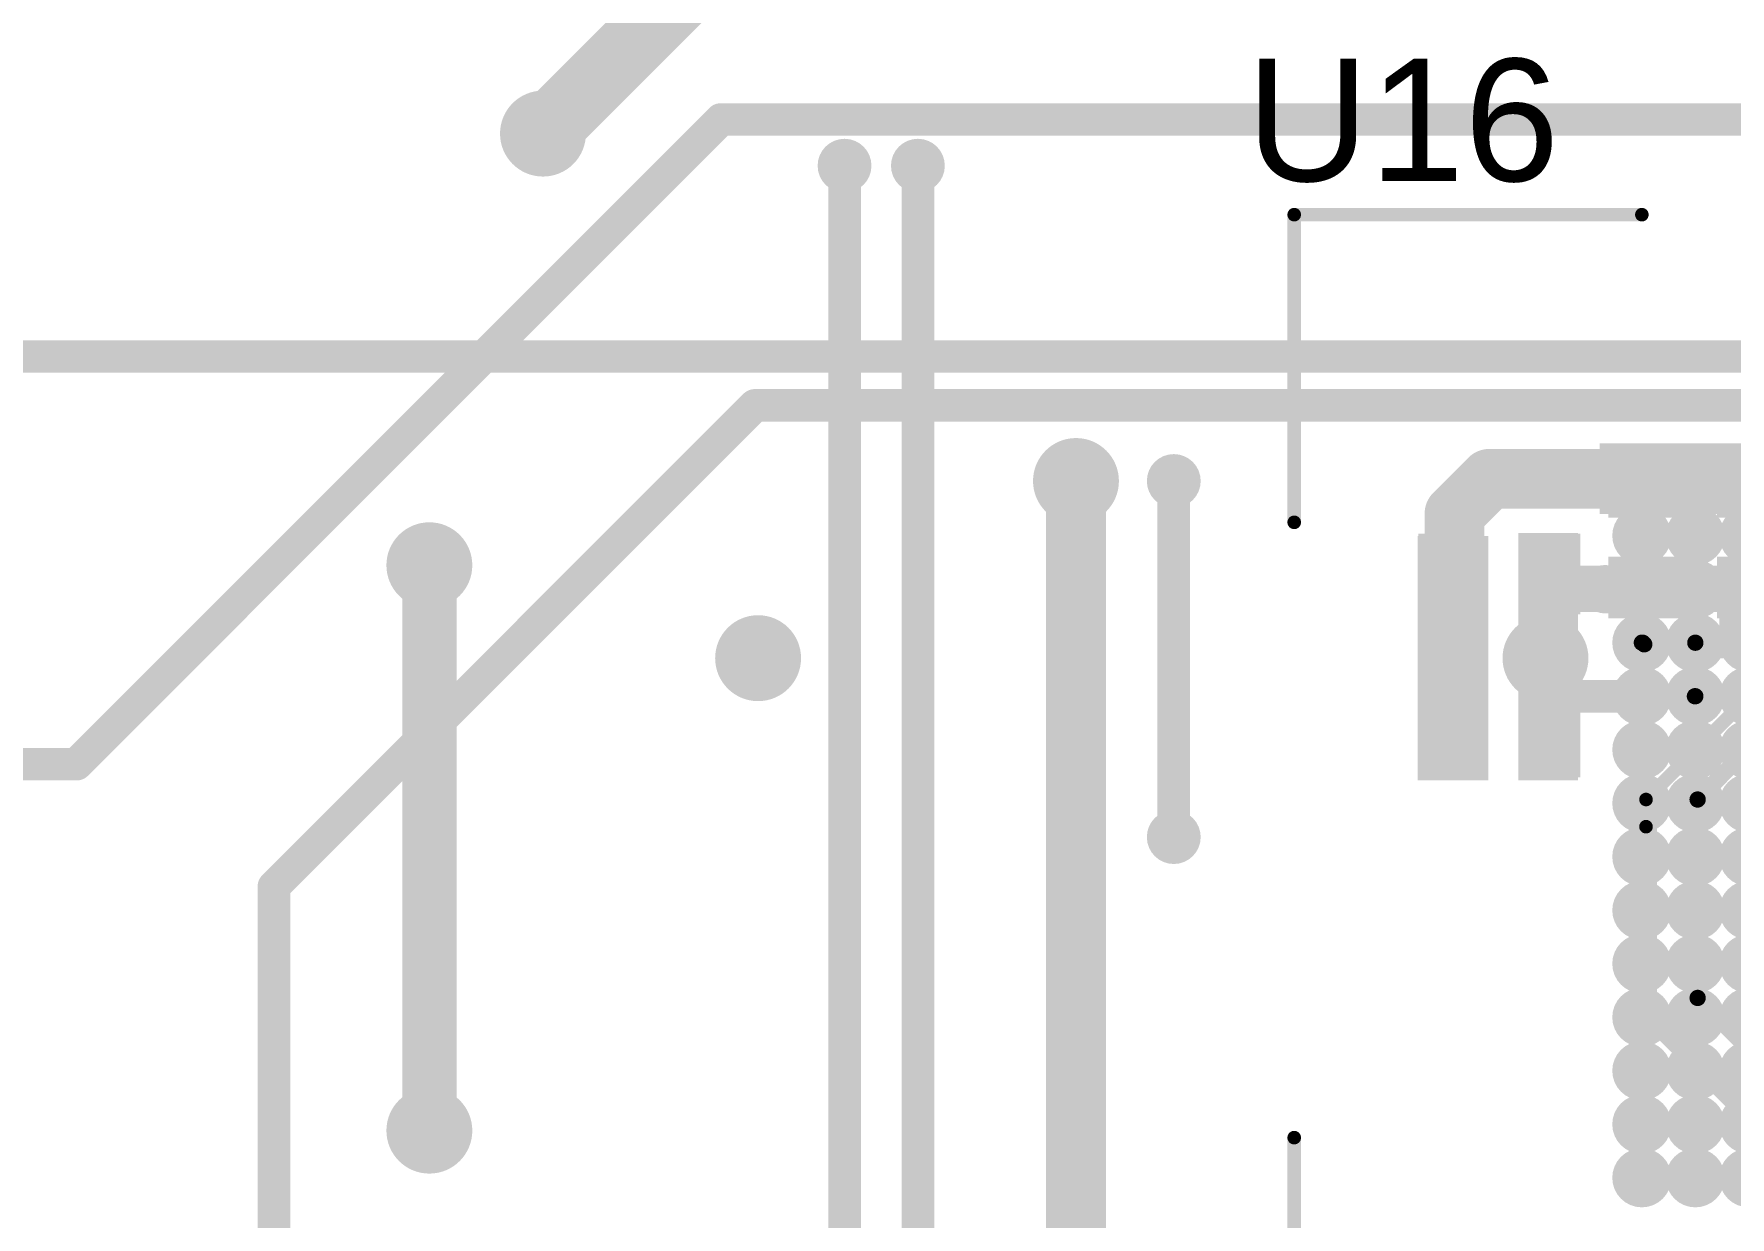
# Model space of a CAD drawing. Header units: millimetres. Extents: x -0.39 to 4.37, y -0.38 to 3.54.
# Drawn here: x 0.015 to 0.64, y 1.279 to 1.714 of the extents above; entities that cross this region are included whole.
import ezdxf

# ---------------------------------------------------------------- set-up
doc = ezdxf.new("R2010")
doc.units = ezdxf.units.MM
doc.header["$MEASUREMENT"] = 0
for name, color, linetype in [('BottomLayer', 5, 'Continuous'), ('BottomPaste', 16, 'Continuous'), ('BottomSolder', 6, 'Continuous'), ('TopLayer', 1, 'Continuous'), ('TopOverlay', 2, 'Continuous'), ('TopPaste', 8, 'Continuous'), ('TopSolder', 216, 'Continuous'), ('ViaHoleLayer', 16, 'Continuous')]:
    doc.layers.add(name, color=color, linetype=linetype)
doc.styles.add('Arial', font='', dxfattribs={"height": 0.2})
doc.styles.get('Arial').set_extended_font_data('Arial')

# ---------------------------------------------------------------- blocks, each defined once
blk = doc.blocks.new('BGA_153_321')
at = {"layer": 'TopLayer'}
h = blk.add_hatch(color=1, dxfattribs=at)
edge = h.paths.add_edge_path()
edge.add_arc((-0.12795, -0.10827), 0.00689, 0, 360)
h = blk.add_hatch(color=1, dxfattribs=at)
edge = h.paths.add_edge_path()
edge.add_arc((-0.10827, -0.10827), 0.00689, 0, 360)
h = blk.add_hatch(color=1, dxfattribs=at)
edge = h.paths.add_edge_path()
edge.add_arc((-0.08858, -0.10827), 0.00689, 0, 360)
h = blk.add_hatch(color=1, dxfattribs=at)
edge = h.paths.add_edge_path()
edge.add_arc((-0.0689, -0.10827), 0.00689, 0, 360)
h = blk.add_hatch(color=1, dxfattribs=at)
edge = h.paths.add_edge_path()
edge.add_arc((-0.04921, -0.10827), 0.00689, 0, 360)
h = blk.add_hatch(color=1, dxfattribs=at)
edge = h.paths.add_edge_path()
edge.add_arc((-0.02953, -0.10827), 0.00689, 0, 360)
h = blk.add_hatch(color=1, dxfattribs=at)
edge = h.paths.add_edge_path()
edge.add_arc((-0.00984, -0.10827), 0.00689, 0, 360)
h = blk.add_hatch(color=1, dxfattribs=at)
edge = h.paths.add_edge_path()
edge.add_arc((0.00984, -0.10827), 0.00689, 0, 360)
h = blk.add_hatch(color=1, dxfattribs=at)
edge = h.paths.add_edge_path()
edge.add_arc((0.02953, -0.10827), 0.00689, 0, 360)
h = blk.add_hatch(color=1, dxfattribs=at)
edge = h.paths.add_edge_path()
edge.add_arc((0.04921, -0.10827), 0.00689, 0, 360)
h = blk.add_hatch(color=1, dxfattribs=at)
edge = h.paths.add_edge_path()
edge.add_arc((0.0689, -0.10827), 0.00689, 0, 360)
h = blk.add_hatch(color=1, dxfattribs=at)
edge = h.paths.add_edge_path()
edge.add_arc((0.08858, -0.10827), 0.00689, 0, 360)
h = blk.add_hatch(color=1, dxfattribs=at)
edge = h.paths.add_edge_path()
edge.add_arc((0.10827, -0.10827), 0.00689, 0, 360)
h = blk.add_hatch(color=1, dxfattribs=at)
edge = h.paths.add_edge_path()
edge.add_arc((0.12795, -0.10827), 0.00689, 0, 360)
h = blk.add_hatch(color=1, dxfattribs=at)
edge = h.paths.add_edge_path()
edge.add_arc((-0.12795, -0.12795), 0.00689, 0, 360)
h = blk.add_hatch(color=1, dxfattribs=at)
edge = h.paths.add_edge_path()
edge.add_arc((-0.10827, -0.12795), 0.00689, 0, 360)
h = blk.add_hatch(color=1, dxfattribs=at)
edge = h.paths.add_edge_path()
edge.add_arc((-0.08858, -0.12795), 0.00689, 0, 360)
h = blk.add_hatch(color=1, dxfattribs=at)
edge = h.paths.add_edge_path()
edge.add_arc((-0.0689, -0.12795), 0.00689, 0, 360)
h = blk.add_hatch(color=1, dxfattribs=at)
edge = h.paths.add_edge_path()
edge.add_arc((-0.04921, -0.12795), 0.00689, 0, 360)
h = blk.add_hatch(color=1, dxfattribs=at)
edge = h.paths.add_edge_path()
edge.add_arc((-0.02953, -0.12795), 0.00689, 0, 360)
h = blk.add_hatch(color=1, dxfattribs=at)
edge = h.paths.add_edge_path()
edge.add_arc((-0.00984, -0.12795), 0.00689, 0, 360)
h = blk.add_hatch(color=1, dxfattribs=at)
edge = h.paths.add_edge_path()
edge.add_arc((0.00984, -0.12795), 0.00689, 0, 360)
h = blk.add_hatch(color=1, dxfattribs=at)
edge = h.paths.add_edge_path()
edge.add_arc((0.02953, -0.12795), 0.00689, 0, 360)
h = blk.add_hatch(color=1, dxfattribs=at)
edge = h.paths.add_edge_path()
edge.add_arc((0.04921, -0.12795), 0.00689, 0, 360)
h = blk.add_hatch(color=1, dxfattribs=at)
edge = h.paths.add_edge_path()
edge.add_arc((0.0689, -0.12795), 0.00689, 0, 360)
h = blk.add_hatch(color=1, dxfattribs=at)
edge = h.paths.add_edge_path()
edge.add_arc((0.08858, -0.12795), 0.00689, 0, 360)
h = blk.add_hatch(color=1, dxfattribs=at)
edge = h.paths.add_edge_path()
edge.add_arc((0.10827, -0.12795), 0.00689, 0, 360)
h = blk.add_hatch(color=1, dxfattribs=at)
edge = h.paths.add_edge_path()
edge.add_arc((0.12795, -0.12795), 0.00689, 0, 360)
at = {"layer": 'TopPaste'}
h = blk.add_hatch(color=8, dxfattribs=at)
edge = h.paths.add_edge_path()
edge.add_arc((-0.12795, -0.10827), 0.00689, 0, 360)
h = blk.add_hatch(color=8, dxfattribs=at)
edge = h.paths.add_edge_path()
edge.add_arc((-0.10827, -0.10827), 0.00689, 0, 360)
h = blk.add_hatch(color=8, dxfattribs=at)
edge = h.paths.add_edge_path()
edge.add_arc((-0.08858, -0.10827), 0.00689, 0, 360)
h = blk.add_hatch(color=8, dxfattribs=at)
edge = h.paths.add_edge_path()
edge.add_arc((-0.0689, -0.10827), 0.00689, 0, 360)
h = blk.add_hatch(color=8, dxfattribs=at)
edge = h.paths.add_edge_path()
edge.add_arc((-0.04921, -0.10827), 0.00689, 0, 360)
h = blk.add_hatch(color=8, dxfattribs=at)
edge = h.paths.add_edge_path()
edge.add_arc((-0.02953, -0.10827), 0.00689, 0, 360)
h = blk.add_hatch(color=8, dxfattribs=at)
edge = h.paths.add_edge_path()
edge.add_arc((-0.00984, -0.10827), 0.00689, 0, 360)
h = blk.add_hatch(color=8, dxfattribs=at)
edge = h.paths.add_edge_path()
edge.add_arc((0.00984, -0.10827), 0.00689, 0, 360)
h = blk.add_hatch(color=8, dxfattribs=at)
edge = h.paths.add_edge_path()
edge.add_arc((0.02953, -0.10827), 0.00689, 0, 360)
h = blk.add_hatch(color=8, dxfattribs=at)
edge = h.paths.add_edge_path()
edge.add_arc((0.04921, -0.10827), 0.00689, 0, 360)
h = blk.add_hatch(color=8, dxfattribs=at)
edge = h.paths.add_edge_path()
edge.add_arc((0.0689, -0.10827), 0.00689, 0, 360)
h = blk.add_hatch(color=8, dxfattribs=at)
edge = h.paths.add_edge_path()
edge.add_arc((0.08858, -0.10827), 0.00689, 0, 360)
h = blk.add_hatch(color=8, dxfattribs=at)
edge = h.paths.add_edge_path()
edge.add_arc((0.10827, -0.10827), 0.00689, 0, 360)
h = blk.add_hatch(color=8, dxfattribs=at)
edge = h.paths.add_edge_path()
edge.add_arc((0.12795, -0.10827), 0.00689, 0, 360)
h = blk.add_hatch(color=8, dxfattribs=at)
edge = h.paths.add_edge_path()
edge.add_arc((-0.12795, -0.12795), 0.00689, 0, 360)
h = blk.add_hatch(color=8, dxfattribs=at)
edge = h.paths.add_edge_path()
edge.add_arc((-0.10827, -0.12795), 0.00689, 0, 360)
h = blk.add_hatch(color=8, dxfattribs=at)
edge = h.paths.add_edge_path()
edge.add_arc((-0.08858, -0.12795), 0.00689, 0, 360)
h = blk.add_hatch(color=8, dxfattribs=at)
edge = h.paths.add_edge_path()
edge.add_arc((-0.0689, -0.12795), 0.00689, 0, 360)
h = blk.add_hatch(color=8, dxfattribs=at)
edge = h.paths.add_edge_path()
edge.add_arc((-0.04921, -0.12795), 0.00689, 0, 360)
h = blk.add_hatch(color=8, dxfattribs=at)
edge = h.paths.add_edge_path()
edge.add_arc((-0.02953, -0.12795), 0.00689, 0, 360)
h = blk.add_hatch(color=8, dxfattribs=at)
edge = h.paths.add_edge_path()
edge.add_arc((-0.00984, -0.12795), 0.00689, 0, 360)
h = blk.add_hatch(color=8, dxfattribs=at)
edge = h.paths.add_edge_path()
edge.add_arc((0.00984, -0.12795), 0.00689, 0, 360)
h = blk.add_hatch(color=8, dxfattribs=at)
edge = h.paths.add_edge_path()
edge.add_arc((0.02953, -0.12795), 0.00689, 0, 360)
h = blk.add_hatch(color=8, dxfattribs=at)
edge = h.paths.add_edge_path()
edge.add_arc((0.04921, -0.12795), 0.00689, 0, 360)
h = blk.add_hatch(color=8, dxfattribs=at)
edge = h.paths.add_edge_path()
edge.add_arc((0.0689, -0.12795), 0.00689, 0, 360)
h = blk.add_hatch(color=8, dxfattribs=at)
edge = h.paths.add_edge_path()
edge.add_arc((0.08858, -0.12795), 0.00689, 0, 360)
h = blk.add_hatch(color=8, dxfattribs=at)
edge = h.paths.add_edge_path()
edge.add_arc((0.10827, -0.12795), 0.00689, 0, 360)
h = blk.add_hatch(color=8, dxfattribs=at)
edge = h.paths.add_edge_path()
edge.add_arc((0.12795, -0.12795), 0.00689, 0, 360)
at = {"layer": 'TopSolder'}
h = blk.add_hatch(color=216, dxfattribs=at)
edge = h.paths.add_edge_path()
edge.add_arc((-0.12795, -0.08858), 0.01089, 0, 360)
h = blk.add_hatch(color=216, dxfattribs=at)
edge = h.paths.add_edge_path()
edge.add_arc((-0.10827, -0.08858), 0.01089, 0, 360)
h = blk.add_hatch(color=216, dxfattribs=at)
edge = h.paths.add_edge_path()
edge.add_arc((-0.08858, -0.08858), 0.01089, 0, 360)
h = blk.add_hatch(color=216, dxfattribs=at)
edge = h.paths.add_edge_path()
edge.add_arc((-0.0689, -0.08858), 0.01089, 0, 360)
h = blk.add_hatch(color=216, dxfattribs=at)
edge = h.paths.add_edge_path()
edge.add_arc((-0.04921, -0.08858), 0.01089, 0, 360)
h = blk.add_hatch(color=216, dxfattribs=at)
edge = h.paths.add_edge_path()
edge.add_arc((-0.02953, -0.08858), 0.01089, 0, 360)
h = blk.add_hatch(color=216, dxfattribs=at)
edge = h.paths.add_edge_path()
edge.add_arc((-0.00984, -0.08858), 0.01089, 0, 360)
h = blk.add_hatch(color=216, dxfattribs=at)
edge = h.paths.add_edge_path()
edge.add_arc((0.00984, -0.08858), 0.01089, 0, 360)
h = blk.add_hatch(color=216, dxfattribs=at)
edge = h.paths.add_edge_path()
edge.add_arc((0.02953, -0.08858), 0.01089, 0, 360)
h = blk.add_hatch(color=216, dxfattribs=at)
edge = h.paths.add_edge_path()
edge.add_arc((0.04921, -0.08858), 0.01089, 0, 360)
h = blk.add_hatch(color=216, dxfattribs=at)
edge = h.paths.add_edge_path()
edge.add_arc((0.0689, -0.08858), 0.01089, 0, 360)
h = blk.add_hatch(color=216, dxfattribs=at)
edge = h.paths.add_edge_path()
edge.add_arc((0.08858, -0.08858), 0.01089, 0, 360)
h = blk.add_hatch(color=216, dxfattribs=at)
edge = h.paths.add_edge_path()
edge.add_arc((0.10827, -0.08858), 0.01089, 0, 360)
h = blk.add_hatch(color=216, dxfattribs=at)
edge = h.paths.add_edge_path()
edge.add_arc((0.12795, -0.08858), 0.01089, 0, 360)
h = blk.add_hatch(color=216, dxfattribs=at)
edge = h.paths.add_edge_path()
edge.add_arc((-0.12795, -0.10827), 0.01089, 0, 360)
h = blk.add_hatch(color=216, dxfattribs=at)
edge = h.paths.add_edge_path()
edge.add_arc((-0.10827, -0.10827), 0.01089, 0, 360)
h = blk.add_hatch(color=216, dxfattribs=at)
edge = h.paths.add_edge_path()
edge.add_arc((-0.08858, -0.10827), 0.01089, 0, 360)
h = blk.add_hatch(color=216, dxfattribs=at)
edge = h.paths.add_edge_path()
edge.add_arc((-0.0689, -0.10827), 0.01089, 0, 360)
h = blk.add_hatch(color=216, dxfattribs=at)
edge = h.paths.add_edge_path()
edge.add_arc((-0.04921, -0.10827), 0.01089, 0, 360)
h = blk.add_hatch(color=216, dxfattribs=at)
edge = h.paths.add_edge_path()
edge.add_arc((-0.02953, -0.10827), 0.01089, 0, 360)
h = blk.add_hatch(color=216, dxfattribs=at)
edge = h.paths.add_edge_path()
edge.add_arc((-0.00984, -0.10827), 0.01089, 0, 360)
h = blk.add_hatch(color=216, dxfattribs=at)
edge = h.paths.add_edge_path()
edge.add_arc((0.00984, -0.10827), 0.01089, 0, 360)
h = blk.add_hatch(color=216, dxfattribs=at)
edge = h.paths.add_edge_path()
edge.add_arc((0.02953, -0.10827), 0.01089, 0, 360)
h = blk.add_hatch(color=216, dxfattribs=at)
edge = h.paths.add_edge_path()
edge.add_arc((0.04921, -0.10827), 0.01089, 0, 360)
h = blk.add_hatch(color=216, dxfattribs=at)
edge = h.paths.add_edge_path()
edge.add_arc((0.0689, -0.10827), 0.01089, 0, 360)
h = blk.add_hatch(color=216, dxfattribs=at)
edge = h.paths.add_edge_path()
edge.add_arc((0.08858, -0.10827), 0.01089, 0, 360)
h = blk.add_hatch(color=216, dxfattribs=at)
edge = h.paths.add_edge_path()
edge.add_arc((0.10827, -0.10827), 0.01089, 0, 360)
h = blk.add_hatch(color=216, dxfattribs=at)
edge = h.paths.add_edge_path()
edge.add_arc((0.12795, -0.10827), 0.01089, 0, 360)
h = blk.add_hatch(color=216, dxfattribs=at)
edge = h.paths.add_edge_path()
edge.add_arc((-0.12795, -0.12795), 0.01089, 0, 360)
h = blk.add_hatch(color=216, dxfattribs=at)
edge = h.paths.add_edge_path()
edge.add_arc((-0.10827, -0.12795), 0.01089, 0, 360)
h = blk.add_hatch(color=216, dxfattribs=at)
edge = h.paths.add_edge_path()
edge.add_arc((-0.08858, -0.12795), 0.01089, 0, 360)
h = blk.add_hatch(color=216, dxfattribs=at)
edge = h.paths.add_edge_path()
edge.add_arc((-0.0689, -0.12795), 0.01089, 0, 360)
h = blk.add_hatch(color=216, dxfattribs=at)
edge = h.paths.add_edge_path()
edge.add_arc((-0.04921, -0.12795), 0.01089, 0, 360)
h = blk.add_hatch(color=216, dxfattribs=at)
edge = h.paths.add_edge_path()
edge.add_arc((-0.02953, -0.12795), 0.01089, 0, 360)
h = blk.add_hatch(color=216, dxfattribs=at)
edge = h.paths.add_edge_path()
edge.add_arc((-0.00984, -0.12795), 0.01089, 0, 360)
h = blk.add_hatch(color=216, dxfattribs=at)
edge = h.paths.add_edge_path()
edge.add_arc((0.00984, -0.12795), 0.01089, 0, 360)
h = blk.add_hatch(color=216, dxfattribs=at)
edge = h.paths.add_edge_path()
edge.add_arc((0.02953, -0.12795), 0.01089, 0, 360)
h = blk.add_hatch(color=216, dxfattribs=at)
edge = h.paths.add_edge_path()
edge.add_arc((0.04921, -0.12795), 0.01089, 0, 360)
h = blk.add_hatch(color=216, dxfattribs=at)
edge = h.paths.add_edge_path()
edge.add_arc((0.0689, -0.12795), 0.01089, 0, 360)
h = blk.add_hatch(color=216, dxfattribs=at)
edge = h.paths.add_edge_path()
edge.add_arc((0.08858, -0.12795), 0.01089, 0, 360)
h = blk.add_hatch(color=216, dxfattribs=at)
edge = h.paths.add_edge_path()
edge.add_arc((0.10827, -0.12795), 0.01089, 0, 360)
h = blk.add_hatch(color=216, dxfattribs=at)
edge = h.paths.add_edge_path()
edge.add_arc((0.12795, -0.12795), 0.01089, 0, 360)
at = {"layer": 'TopOverlay', "const_width": 0.005}
for points in [[(-0.22638, -0.25591), (-0.22638, -0.12795)], [(-0.11319, -0.25591), (-0.22638, -0.25591)], [(0.22638, -0.25591), (0.11319, -0.25591)]]:
    blk.add_lwpolyline(points, dxfattribs=at)
at = {"layer": 'TopOverlay', "const_width": 0.0025}
for points in [[(-0.22763, -0.12795, 1), (-0.22513, -0.12795, 1)], [(-0.22763, -0.25591, 1), (-0.22513, -0.25591, 1)], [(-0.22763, -0.25591, 1), (-0.22513, -0.25591, 1)], [(-0.11444, -0.25591, 1), (-0.11194, -0.25591, 1)], [(0.11194, -0.25591, 1), (0.11444, -0.25591, 1)]]:
    blk.add_lwpolyline(points, format="xyb", close=True, dxfattribs=at)
blk = doc.blocks.new('C___0402_B_437')
at = {"layer": 'BottomLayer'}
for points in [[(-0.0095, 0.0125), (-0.0095, -0.0125), (-0.0275, -0.0125), (-0.0275, 0.0125)], [(0.0275, 0.0125), (0.0275, -0.0125), (0.0095, -0.0125), (0.0095, 0.0125)]]:
    blk.add_hatch(color=5, dxfattribs=at).paths.add_polyline_path(points)
at = {"layer": 'BottomPaste'}
for points in [[(-0.0095, 0.0125), (-0.0095, -0.0125), (-0.0275, -0.0125), (-0.0275, 0.0125)], [(0.0275, 0.0125), (0.0275, -0.0125), (0.0095, -0.0125), (0.0095, 0.0125)]]:
    blk.add_hatch(color=16, dxfattribs=at).paths.add_polyline_path(points)
at = {"layer": 'BottomSolder'}
for points in [[(-0.00714, 0.01486), (-0.00714, -0.01486), (-0.02986, -0.01486), (-0.02986, 0.01486)], [(0.02986, 0.01486), (0.02986, -0.01486), (0.00714, -0.01486), (0.00714, 0.01486)]]:
    blk.add_hatch(color=6, dxfattribs=at).paths.add_polyline_path(points)
blk = doc.blocks.new('C___0402_B_438')
at = {"layer": 'BottomLayer'}
for points in [[(-0.0095, 0.0125), (-0.0095, -0.0125), (-0.0275, -0.0125), (-0.0275, 0.0125)], [(0.0275, 0.0125), (0.0275, -0.0125), (0.0095, -0.0125), (0.0095, 0.0125)]]:
    blk.add_hatch(color=5, dxfattribs=at).paths.add_polyline_path(points)
at = {"layer": 'BottomPaste'}
for points in [[(-0.0095, 0.0125), (-0.0095, -0.0125), (-0.0275, -0.0125), (-0.0275, 0.0125)], [(0.0275, 0.0125), (0.0275, -0.0125), (0.0095, -0.0125), (0.0095, 0.0125)]]:
    blk.add_hatch(color=16, dxfattribs=at).paths.add_polyline_path(points)
at = {"layer": 'BottomSolder'}
for points in [[(-0.00714, 0.01486), (-0.00714, -0.01486), (-0.02986, -0.01486), (-0.02986, 0.01486)], [(0.02986, 0.01486), (0.02986, -0.01486), (0.00714, -0.01486), (0.00714, 0.01486)]]:
    blk.add_hatch(color=6, dxfattribs=at).paths.add_polyline_path(points)
blk = doc.blocks.new('C___0402_B_439')
at = {"layer": 'BottomLayer'}
for points in [[(-0.0095, 0.0125), (-0.0095, -0.0125), (-0.0275, -0.0125), (-0.0275, 0.0125)], [(0.0275, 0.0125), (0.0275, -0.0125), (0.0095, -0.0125), (0.0095, 0.0125)]]:
    blk.add_hatch(color=5, dxfattribs=at).paths.add_polyline_path(points)
at = {"layer": 'BottomPaste'}
for points in [[(-0.0095, 0.0125), (-0.0095, -0.0125), (-0.0275, -0.0125), (-0.0275, 0.0125)], [(0.0275, 0.0125), (0.0275, -0.0125), (0.0095, -0.0125), (0.0095, 0.0125)]]:
    blk.add_hatch(color=16, dxfattribs=at).paths.add_polyline_path(points)
at = {"layer": 'BottomSolder'}
for points in [[(-0.00714, 0.01486), (-0.00714, -0.01486), (-0.02986, -0.01486), (-0.02986, 0.01486)], [(0.02986, 0.01486), (0.02986, -0.01486), (0.00714, -0.01486), (0.00714, 0.01486)]]:
    blk.add_hatch(color=6, dxfattribs=at).paths.add_polyline_path(points)
blk = doc.blocks.new('C___0402_B_440')
at = {"layer": 'BottomLayer'}
for points in [[(-0.0095, 0.0125), (-0.0095, -0.0125), (-0.0275, -0.0125), (-0.0275, 0.0125)], [(0.0275, 0.0125), (0.0275, -0.0125), (0.0095, -0.0125), (0.0095, 0.0125)]]:
    blk.add_hatch(color=5, dxfattribs=at).paths.add_polyline_path(points)
at = {"layer": 'BottomPaste'}
for points in [[(-0.0095, 0.0125), (-0.0095, -0.0125), (-0.0275, -0.0125), (-0.0275, 0.0125)], [(0.0275, 0.0125), (0.0275, -0.0125), (0.0095, -0.0125), (0.0095, 0.0125)]]:
    blk.add_hatch(color=16, dxfattribs=at).paths.add_polyline_path(points)
at = {"layer": 'BottomSolder'}
for points in [[(-0.00714, 0.01486), (-0.00714, -0.01486), (-0.02986, -0.01486), (-0.02986, 0.01486)], [(0.02986, 0.01486), (0.02986, -0.01486), (0.00714, -0.01486), (0.00714, 0.01486)]]:
    blk.add_hatch(color=6, dxfattribs=at).paths.add_polyline_path(points)

msp = doc.modelspace()

# ---------------------------------------------------------------- hatches: boundary and pattern name
at = {"layer": 'BottomLayer'}
h = msp.add_hatch(color=5, dxfattribs=at)
edge = h.paths.add_edge_path()
edge.add_arc((0.20282, 1.67782), 0.01181, 0, 360)
h = msp.add_hatch(color=5, dxfattribs=at)
edge = h.paths.add_edge_path()
edge.add_arc((0.31382, 1.666), 0.00591, 0, 360)
h = msp.add_hatch(color=5, dxfattribs=at)
edge = h.paths.add_edge_path()
edge.add_arc((0.34082, 1.666), 0.00591, 0, 360)
h = msp.add_hatch(color=5, dxfattribs=at)
edge = h.paths.add_edge_path()
edge.add_arc((0.399, 1.55), 0.01181, 0, 360)
for points in [[(0.59182, 1.53782), (0.66282, 1.53782), (0.66282, 1.56382), (0.59182, 1.56382)], [(0.52482, 1.43982), (0.55082, 1.43982), (0.55082, 1.52982), (0.52482, 1.52982)], [(0.56182, 1.43982), (0.58382, 1.43982), (0.58382, 1.53082), (0.56182, 1.53082)], [(0.57982, 1.50182), (0.66282, 1.50182), (0.66282, 1.51882), (0.57982, 1.51882)], [(0.63582, 1.48482), (0.66682, 1.48482), (0.66682, 1.51982), (0.63582, 1.51982)]]:
    msp.add_hatch(color=5, dxfattribs=at).paths.add_polyline_path(points)
h = msp.add_hatch(color=5, dxfattribs=at)
edge = h.paths.add_edge_path()
edge.add_arc((0.435, 1.55), 0.00591, 0, 360)
h = msp.add_hatch(color=5, dxfattribs=at)
edge = h.paths.add_edge_path()
edge.add_arc((0.161, 1.519), 0.01181, 0, 360)
h = msp.add_hatch(color=5, dxfattribs=at)
edge = h.paths.add_edge_path()
edge.add_arc((0.62697, 1.52988), 0.00492, 0, 360)
h = msp.add_hatch(color=5, dxfattribs=at)
edge = h.paths.add_edge_path()
edge.add_arc((0.59382, 1.51019), 0.00492, 0, 360)
h = msp.add_hatch(color=5, dxfattribs=at)
edge = h.paths.add_edge_path()
edge.add_arc((0.282, 1.48482), 0.01181, 0, 360)
h = msp.add_hatch(color=5, dxfattribs=at)
edge = h.paths.add_edge_path()
edge.add_arc((0.57182, 1.48482), 0.01181, 0, 360)
h = msp.add_hatch(color=5, dxfattribs=at)
edge = h.paths.add_edge_path()
edge.add_arc((0.60729, 1.49051), 0.00492, 0, 360)
h = msp.add_hatch(color=5, dxfattribs=at)
edge = h.paths.add_edge_path()
edge.add_arc((0.60729, 1.47082), 0.00492, 0, 360)
h = msp.add_hatch(color=5, dxfattribs=at)
edge = h.paths.add_edge_path()
edge.add_arc((0.62682, 1.47082), 0.00492, 0, 360)
h = msp.add_hatch(color=5, dxfattribs=at)
edge = h.paths.add_edge_path()
edge.add_arc((0.60664, 1.45171), 0.00492, 0, 360)
h = msp.add_hatch(color=5, dxfattribs=at)
edge = h.paths.add_edge_path()
edge.add_arc((0.435, 1.419), 0.00591, 0, 360)
h = msp.add_hatch(color=5, dxfattribs=at)
edge = h.paths.add_edge_path()
edge.add_arc((0.161, 1.311), 0.01181, 0, 360)
at = {"layer": 'BottomSolder'}
h = msp.add_hatch(color=6, dxfattribs=at)
edge = h.paths.add_edge_path()
edge.add_arc((0.20282, 1.67782), 0.01581, 0, 360)
h = msp.add_hatch(color=6, dxfattribs=at)
edge = h.paths.add_edge_path()
edge.add_arc((0.31382, 1.666), 0.00991, 0, 360)
h = msp.add_hatch(color=6, dxfattribs=at)
edge = h.paths.add_edge_path()
edge.add_arc((0.34082, 1.666), 0.00991, 0, 360)
h = msp.add_hatch(color=6, dxfattribs=at)
edge = h.paths.add_edge_path()
edge.add_arc((0.399, 1.55), 0.01581, 0, 360)
h = msp.add_hatch(color=6, dxfattribs=at)
edge = h.paths.add_edge_path()
edge.add_arc((0.435, 1.55), 0.00991, 0, 360)
h = msp.add_hatch(color=6, dxfattribs=at)
edge = h.paths.add_edge_path()
edge.add_arc((0.62697, 1.52988), 0.00892, 0, 360)
h = msp.add_hatch(color=6, dxfattribs=at)
edge = h.paths.add_edge_path()
edge.add_arc((0.161, 1.519), 0.01581, 0, 360)
h = msp.add_hatch(color=6, dxfattribs=at)
edge = h.paths.add_edge_path()
edge.add_arc((0.59382, 1.51019), 0.00892, 0, 360)
h = msp.add_hatch(color=6, dxfattribs=at)
edge = h.paths.add_edge_path()
edge.add_arc((0.282, 1.48482), 0.01581, 0, 360)
h = msp.add_hatch(color=6, dxfattribs=at)
edge = h.paths.add_edge_path()
edge.add_arc((0.57182, 1.48482), 0.01581, 0, 360)
h = msp.add_hatch(color=6, dxfattribs=at)
edge = h.paths.add_edge_path()
edge.add_arc((0.60729, 1.49051), 0.00892, 0, 360)
h = msp.add_hatch(color=6, dxfattribs=at)
edge = h.paths.add_edge_path()
edge.add_arc((0.60729, 1.47082), 0.00892, 0, 360)
h = msp.add_hatch(color=6, dxfattribs=at)
edge = h.paths.add_edge_path()
edge.add_arc((0.62682, 1.47082), 0.00892, 0, 360)
h = msp.add_hatch(color=6, dxfattribs=at)
edge = h.paths.add_edge_path()
edge.add_arc((0.64682, 1.47082), 0.00892, 0, 360)
h = msp.add_hatch(color=6, dxfattribs=at)
edge = h.paths.add_edge_path()
edge.add_arc((0.60664, 1.45171), 0.00892, 0, 360)
h = msp.add_hatch(color=6, dxfattribs=at)
edge = h.paths.add_edge_path()
edge.add_arc((0.64682, 1.45182), 0.00892, 0, 360)
h = msp.add_hatch(color=6, dxfattribs=at)
edge = h.paths.add_edge_path()
edge.add_arc((0.435, 1.419), 0.00991, 0, 360)
h = msp.add_hatch(color=6, dxfattribs=at)
edge = h.paths.add_edge_path()
edge.add_arc((0.161, 1.311), 0.01581, 0, 360)
at = {"layer": 'TopLayer'}
h = msp.add_hatch(color=1, dxfattribs=at)
edge = h.paths.add_edge_path()
edge.add_arc((0.20282, 1.67782), 0.01181, 0, 360)
h = msp.add_hatch(color=1, dxfattribs=at)
edge = h.paths.add_edge_path()
edge.add_arc((0.31382, 1.666), 0.00591, 0, 360)
h = msp.add_hatch(color=1, dxfattribs=at)
edge = h.paths.add_edge_path()
edge.add_arc((0.34082, 1.666), 0.00591, 0, 360)
h = msp.add_hatch(color=1, dxfattribs=at)
edge = h.paths.add_edge_path()
edge.add_arc((0.399, 1.55), 0.01181, 0, 360)
h = msp.add_hatch(color=1, dxfattribs=at)
edge = h.paths.add_edge_path()
edge.add_arc((0.435, 1.55), 0.00591, 0, 360)
h = msp.add_hatch(color=1, dxfattribs=at)
edge = h.paths.add_edge_path()
edge.add_arc((0.161, 1.519), 0.01181, 0, 360)
h = msp.add_hatch(color=1, dxfattribs=at)
edge = h.paths.add_edge_path()
edge.add_arc((0.62697, 1.52988), 0.00492, 0, 360)
h = msp.add_hatch(color=1, dxfattribs=at)
edge = h.paths.add_edge_path()
edge.add_arc((0.59382, 1.51019), 0.00492, 0, 360)
h = msp.add_hatch(color=1, dxfattribs=at)
edge = h.paths.add_edge_path()
edge.add_arc((0.282, 1.48482), 0.01181, 0, 360)
h = msp.add_hatch(color=1, dxfattribs=at)
edge = h.paths.add_edge_path()
edge.add_arc((0.57182, 1.48482), 0.01181, 0, 360)
h = msp.add_hatch(color=1, dxfattribs=at)
edge = h.paths.add_edge_path()
edge.add_arc((0.60729, 1.49051), 0.00492, 0, 360)
h = msp.add_hatch(color=1, dxfattribs=at)
edge = h.paths.add_edge_path()
edge.add_arc((0.60729, 1.47082), 0.00492, 0, 360)
h = msp.add_hatch(color=1, dxfattribs=at)
edge = h.paths.add_edge_path()
edge.add_arc((0.62682, 1.47082), 0.00492, 0, 360)
h = msp.add_hatch(color=1, dxfattribs=at)
edge = h.paths.add_edge_path()
edge.add_arc((0.60664, 1.45171), 0.00492, 0, 360)
h = msp.add_hatch(color=1, dxfattribs=at)
edge = h.paths.add_edge_path()
edge.add_arc((0.435, 1.419), 0.00591, 0, 360)
h = msp.add_hatch(color=1, dxfattribs=at)
edge = h.paths.add_edge_path()
edge.add_arc((0.161, 1.311), 0.01181, 0, 360)
at = {"layer": 'TopSolder'}
h = msp.add_hatch(color=216, dxfattribs=at)
edge = h.paths.add_edge_path()
edge.add_arc((0.20282, 1.67782), 0.01581, 0, 360)
h = msp.add_hatch(color=216, dxfattribs=at)
edge = h.paths.add_edge_path()
edge.add_arc((0.31382, 1.666), 0.00991, 0, 360)
h = msp.add_hatch(color=216, dxfattribs=at)
edge = h.paths.add_edge_path()
edge.add_arc((0.34082, 1.666), 0.00991, 0, 360)
h = msp.add_hatch(color=216, dxfattribs=at)
edge = h.paths.add_edge_path()
edge.add_arc((0.399, 1.55), 0.01581, 0, 360)
h = msp.add_hatch(color=216, dxfattribs=at)
edge = h.paths.add_edge_path()
edge.add_arc((0.435, 1.55), 0.00991, 0, 360)
h = msp.add_hatch(color=216, dxfattribs=at)
edge = h.paths.add_edge_path()
edge.add_arc((0.62697, 1.52988), 0.00892, 0, 360)
h = msp.add_hatch(color=216, dxfattribs=at)
edge = h.paths.add_edge_path()
edge.add_arc((0.161, 1.519), 0.01581, 0, 360)
h = msp.add_hatch(color=216, dxfattribs=at)
edge = h.paths.add_edge_path()
edge.add_arc((0.59382, 1.51019), 0.00892, 0, 360)
h = msp.add_hatch(color=216, dxfattribs=at)
edge = h.paths.add_edge_path()
edge.add_arc((0.282, 1.48482), 0.01581, 0, 360)
h = msp.add_hatch(color=216, dxfattribs=at)
edge = h.paths.add_edge_path()
edge.add_arc((0.57182, 1.48482), 0.01581, 0, 360)
h = msp.add_hatch(color=216, dxfattribs=at)
edge = h.paths.add_edge_path()
edge.add_arc((0.60729, 1.49051), 0.00892, 0, 360)
h = msp.add_hatch(color=216, dxfattribs=at)
edge = h.paths.add_edge_path()
edge.add_arc((0.60729, 1.47082), 0.00892, 0, 360)
h = msp.add_hatch(color=216, dxfattribs=at)
edge = h.paths.add_edge_path()
edge.add_arc((0.62682, 1.47082), 0.00892, 0, 360)
h = msp.add_hatch(color=216, dxfattribs=at)
edge = h.paths.add_edge_path()
edge.add_arc((0.64682, 1.47082), 0.00892, 0, 360)
h = msp.add_hatch(color=216, dxfattribs=at)
edge = h.paths.add_edge_path()
edge.add_arc((0.60664, 1.45171), 0.00892, 0, 360)
h = msp.add_hatch(color=216, dxfattribs=at)
edge = h.paths.add_edge_path()
edge.add_arc((0.64682, 1.45182), 0.00892, 0, 360)
h = msp.add_hatch(color=216, dxfattribs=at)
edge = h.paths.add_edge_path()
edge.add_arc((0.435, 1.419), 0.00991, 0, 360)
h = msp.add_hatch(color=216, dxfattribs=at)
edge = h.paths.add_edge_path()
edge.add_arc((0.161, 1.311), 0.01581, 0, 360)
at = {"layer": 'ViaHoleLayer'}
h = msp.add_hatch(color=16, dxfattribs=at)
edge = h.paths.add_edge_path()
edge.add_arc((0.20282, 1.67782), 0.00591, 0, 360)
h = msp.add_hatch(color=16, dxfattribs=at)
edge = h.paths.add_edge_path()
edge.add_arc((0.31382, 1.666), 0.00394, 0, 360)
h = msp.add_hatch(color=16, dxfattribs=at)
edge = h.paths.add_edge_path()
edge.add_arc((0.34082, 1.666), 0.00394, 0, 360)
h = msp.add_hatch(color=16, dxfattribs=at)
edge = h.paths.add_edge_path()
edge.add_arc((0.399, 1.55), 0.00591, 0, 360)
h = msp.add_hatch(color=16, dxfattribs=at)
edge = h.paths.add_edge_path()
edge.add_arc((0.435, 1.55), 0.00394, 0, 360)
h = msp.add_hatch(color=16, dxfattribs=at)
edge = h.paths.add_edge_path()
edge.add_arc((0.62697, 1.52988), 0.00394, 0, 360)
h = msp.add_hatch(color=16, dxfattribs=at)
edge = h.paths.add_edge_path()
edge.add_arc((0.161, 1.519), 0.00591, 0, 360)
h = msp.add_hatch(color=16, dxfattribs=at)
edge = h.paths.add_edge_path()
edge.add_arc((0.59382, 1.51019), 0.00394, 0, 360)
h = msp.add_hatch(color=16, dxfattribs=at)
edge = h.paths.add_edge_path()
edge.add_arc((0.60729, 1.49051), 0.00394, 0, 360)
h = msp.add_hatch(color=16, dxfattribs=at)
edge = h.paths.add_edge_path()
edge.add_arc((0.282, 1.48482), 0.00591, 0, 360)
h = msp.add_hatch(color=16, dxfattribs=at)
edge = h.paths.add_edge_path()
edge.add_arc((0.57182, 1.48482), 0.00591, 0, 360)
h = msp.add_hatch(color=16, dxfattribs=at)
edge = h.paths.add_edge_path()
edge.add_arc((0.60729, 1.47082), 0.00394, 0, 360)
h = msp.add_hatch(color=16, dxfattribs=at)
edge = h.paths.add_edge_path()
edge.add_arc((0.62682, 1.47082), 0.00394, 0, 360)
h = msp.add_hatch(color=16, dxfattribs=at)
edge = h.paths.add_edge_path()
edge.add_arc((0.60664, 1.45171), 0.00394, 0, 360)
h = msp.add_hatch(color=16, dxfattribs=at)
edge = h.paths.add_edge_path()
edge.add_arc((0.435, 1.419), 0.00394, 0, 360)
h = msp.add_hatch(color=16, dxfattribs=at)
edge = h.paths.add_edge_path()
edge.add_arc((0.161, 1.311), 0.00591, 0, 360)

# ---------------------------------------------------------------- linework, layer by layer
at = {"layer": 'BottomLayer'}
for points, const_width in [([(0.00782, 1.59582), (0.81282, 1.59582)], 0.012), ([(0.10378, 1.40078), (0.28082, 1.57782)], 0.012), ([(0.28082, 1.57782), (0.66982, 1.57782)], 0.012), ([(0.399, 1.257), (0.399, 1.55)], 0.022), ([(0.53832, 1.53793), (0.55121, 1.55082)], 0.022), ([(0.55121, 1.55082), (0.59282, 1.55082)], 0.022), ([(0.435, 1.419), (0.435, 1.55)], 0.012), ([(0.62697, 1.52988), (0.62697, 1.54956)], 0.01), ([(0.53832, 1.51932), (0.53832, 1.53793)], 0.022), ([(0.53682, 1.51782), (0.53832, 1.51932)], 0.022), ([(0.53632, 1.51782), (0.53682, 1.51782)], 0.022), ([(0.57482, 1.47082), (0.60729, 1.47082)], 0.012), ([(0.57382, 1.46982), (0.57482, 1.47082)], 0.01), ([(0.60882, 1.43282), (0.64682, 1.47082)], 0.005), ([(0.62782, 1.43282), (0.64682, 1.45182)], 0.006), ([(0.60882, 1.42282), (0.60882, 1.43282)], 0.005), ([(0.62782, 1.35982), (0.62782, 1.43282)], 0.006), ([(0.60882, 1.35482), (0.60882, 1.42282)], 0.008), ([(0.10378, 1.01182), (0.10378, 1.40078)], 0.012), ([(0.62782, 1.35982), (0.66082, 1.32682)], 0.006), ([(0.60882, 1.35482), (0.67482, 1.28882)], 0.008)]:
    msp.add_lwpolyline(points, dxfattribs=dict(at, const_width=const_width))
for points, const_width in [([(0.27782, 1.57782, 1), (0.28382, 1.57782, 1)], 0.006), ([(0.27782, 1.57782, 1), (0.28382, 1.57782, 1)], 0.006), ([(0.3935, 1.55, 1), (0.4045, 1.55, 1)], 0.011), ([(0.54571, 1.55082, 1), (0.55671, 1.55082, 1)], 0.011), ([(0.54571, 1.55082, 1), (0.55671, 1.55082, 1)], 0.011), ([(0.58732, 1.55082, 1), (0.59832, 1.55082, 1)], 0.011), ([(0.432, 1.55, 1), (0.438, 1.55, 1)], 0.006), ([(0.62447, 1.54956, 1), (0.62947, 1.54956, 1)], 0.005), ([(0.53282, 1.53793, 1), (0.54382, 1.53793, 1)], 0.011), ([(0.53282, 1.53793, 1), (0.54382, 1.53793, 1)], 0.011), ([(0.53282, 1.51932, 1), (0.54382, 1.51932, 1)], 0.011), ([(0.53282, 1.51932, 1), (0.54382, 1.51932, 1)], 0.011), ([(0.62447, 1.52988, 1), (0.62947, 1.52988, 1)], 0.005), ([(0.53082, 1.51782, 1), (0.54182, 1.51782, 1)], 0.011), ([(0.53132, 1.51782, 1), (0.54232, 1.51782, 1)], 0.011), ([(0.53132, 1.51782, 1), (0.54232, 1.51782, 1)], 0.011), ([(0.57182, 1.47082, 1), (0.57782, 1.47082, 1)], 0.006), ([(0.57132, 1.46982, 1), (0.57632, 1.46982, 1)], 0.005), ([(0.57232, 1.47082, 1), (0.57732, 1.47082, 1)], 0.005), ([(0.60429, 1.47082, 1), (0.61029, 1.47082, 1)], 0.006), ([(0.60757, 1.43282, 1), (0.61007, 1.43282, 1)], 0.0025), ([(0.60757, 1.43282, 1), (0.61007, 1.43282, 1)], 0.0025), ([(0.62632, 1.43282, 1), (0.62932, 1.43282, 1)], 0.003), ([(0.62632, 1.43282, 1), (0.62932, 1.43282, 1)], 0.003), ([(0.432, 1.419, 1), (0.438, 1.419, 1)], 0.006), ([(0.60682, 1.42282, 1), (0.61082, 1.42282, 1)], 0.004), ([(0.60757, 1.42282, 1), (0.61007, 1.42282, 1)], 0.0025), ([(0.10078, 1.40078, 1), (0.10678, 1.40078, 1)], 0.006), ([(0.10078, 1.40078, 1), (0.10678, 1.40078, 1)], 0.006), ([(0.62632, 1.35982, 1), (0.62932, 1.35982, 1)], 0.003), ([(0.62632, 1.35982, 1), (0.62932, 1.35982, 1)], 0.003), ([(0.60682, 1.35482, 1), (0.61082, 1.35482, 1)], 0.004), ([(0.60682, 1.35482, 1), (0.61082, 1.35482, 1)], 0.004)]:
    msp.add_lwpolyline(points, format="xyb", close=True, dxfattribs=dict(at, const_width=const_width))
at = {"layer": 'TopLayer'}
for points, const_width in [([(0.20282, 1.67782), (0.29182, 1.76682)], 0.025), ([(0.03112, 1.44582), (0.2683, 1.683)], 0.012), ([(0.2683, 1.683), (1.04764, 1.683)], 0.012), ([(0.31382, 1.25282), (0.31382, 1.666)], 0.012), ([(0.34082, 1.23182), (0.34082, 1.666)], 0.012), ([(0.161, 1.311), (0.161, 1.519)], 0.02), ([(0.59382, 1.51019), (0.60729, 1.51019)], 0.008), ([(0.60729, 1.49051), (0.60759, 1.49051)], 0.006), ([(0.60759, 1.49051), (0.60819, 1.48992)], 0.006), ([(0.62697, 1.49051), (0.64666, 1.49051)], 0.006), ([(0.62682, 1.47082), (0.62697, 1.47082)], 0.006), ([(-0.04218, 1.44582), (0.03112, 1.44582)], 0.012)]:
    msp.add_lwpolyline(points, dxfattribs=dict(at, const_width=const_width))
for points, const_width in [([(0.19657, 1.67782, 1), (0.20907, 1.67782, 1)], 0.0125), ([(0.2653, 1.683, 1), (0.2713, 1.683, 1)], 0.006), ([(0.2653, 1.683, 1), (0.2713, 1.683, 1)], 0.006), ([(0.31082, 1.666, 1), (0.31682, 1.666, 1)], 0.006), ([(0.33782, 1.666, 1), (0.34382, 1.666, 1)], 0.006), ([(0.156, 1.519, 1), (0.166, 1.519, 1)], 0.01), ([(0.59182, 1.51019, 1), (0.59582, 1.51019, 1)], 0.004), ([(0.60529, 1.51019, 1), (0.60929, 1.51019, 1)], 0.004), ([(0.60579, 1.49051, 1), (0.60879, 1.49051, 1)], 0.003), ([(0.6061, 1.49051, 1), (0.6091, 1.49051, 1)], 0.003), ([(0.6061, 1.49051, 1), (0.6091, 1.49051, 1)], 0.003), ([(0.60669, 1.48992, 1), (0.60969, 1.48992, 1)], 0.003), ([(0.62547, 1.49051, 1), (0.62847, 1.49051, 1)], 0.003), ([(0.62532, 1.47082, 1), (0.62832, 1.47082, 1)], 0.003), ([(0.62547, 1.47082, 1), (0.62847, 1.47082, 1)], 0.003), ([(0.02812, 1.44582, 1), (0.03412, 1.44582, 1)], 0.006), ([(0.02812, 1.44582, 1), (0.03412, 1.44582, 1)], 0.006), ([(0.156, 1.311, 1), (0.166, 1.311, 1)], 0.01)]:
    msp.add_lwpolyline(points, format="xyb", close=True, dxfattribs=dict(at, const_width=const_width))

# ---------------------------------------------------------------- block references
for name, p, rotation in [('BGA_153_321', (0.73524, 1.42161), 270), ('C___0402_B_437', (0.60982, 1.52932), 90), ('C___0402_B_438', (0.64982, 1.52932), 90), ('C___0402_B_439', (0.55482, 1.51582), 180), ('C___0402_B_440', (0.55482, 1.45582), 180)]:
    msp.add_blockref(name, p, dxfattribs=dict(rotation=rotation))

# ---------------------------------------------------------------- texts
at = {"layer": 'TopOverlay', "style": 'Arial'}
msp.add_text('U16', height=0.045, dxfattribs=at).set_placement((0.46159, 1.66033))

doc.saveas('drawing.dxf')
